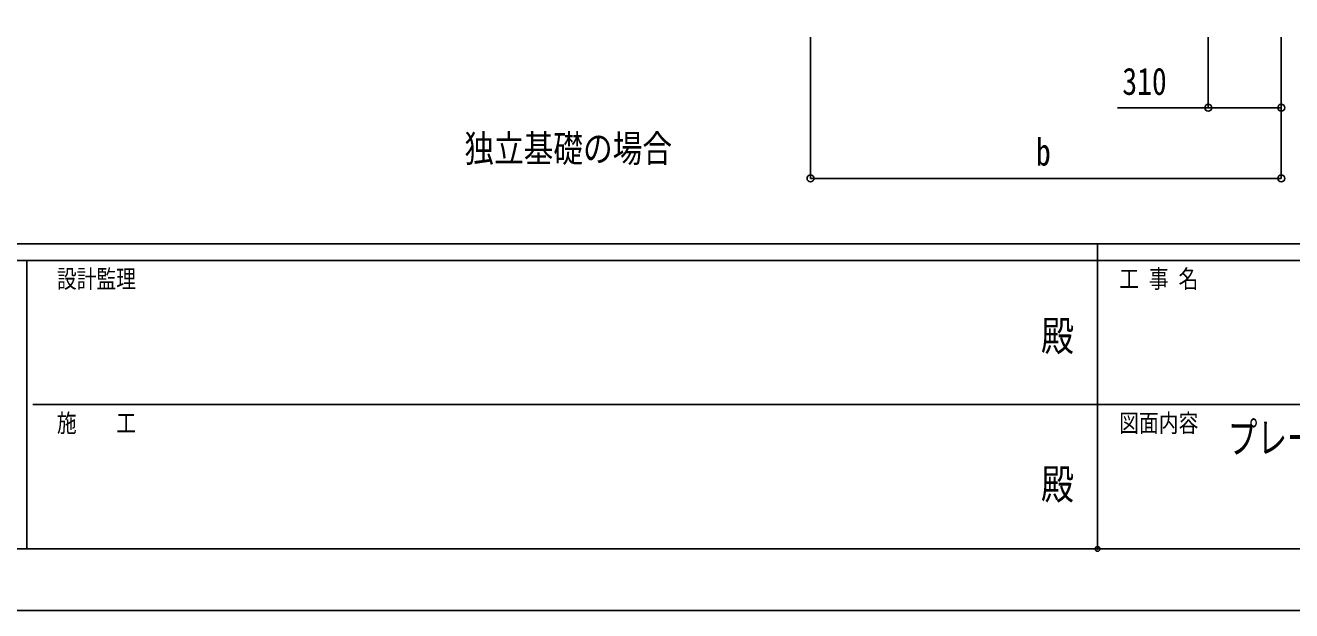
# Model space of a CAD drawing. Units: millimetres, scale not verified. Extents: x -14718 to 14718, y -10395 to 10395.
# Drawn here: x -4573 to 807, y -10395 to -7910 of the extents above; entities that cross this region are included whole.
import ezdxf
from ezdxf.enums import TextEntityAlignment as Align

# ---------------------------------------------------------------- set-up
doc = ezdxf.new("R2010")
doc.units = ezdxf.units.MM
doc.header["$LTSCALE"] = 40
doc.header["$PDMODE"] = 32
doc.header["$PDSIZE"] = 20
for name, color, linetype in [('0-2_USER1', 3, 'Continuous'), ('0-6_YKK_D', 6, 'Continuous'), ('0-7_YKK_ZWAK', 7, 'Continuous')]:
    doc.layers.add(name, color=color, linetype=linetype)
doc.styles.add('ＭＳ ゴシック', font='')
doc.styles.get('ＭＳ ゴシック').set_extended_font_data('MS Gothic')

msp = doc.modelspace()

# ---------------------------------------------------------------- linework, layer by layer
at = {"layer": '0-6_YKK_D'}
for p, q in [((-1237.22, -7959.55), (-1237.22, -8560.55)), ((452.78, -7959.55), (452.78, -8260.55)), ((762.78, -7959.55), (762.78, -8260.55)), ((762.78, -7959.55), (762.78, -8560.55)), ((762.78, -8559.55), (-1237.22, -8559.55))]:
    msp.add_line(p, q, dxfattribs=at)
msp.add_lwpolyline([(762.78, -8259.55), (452.78, -8259.55), (67.68, -8259.55)], dxfattribs=at)
for centre in [(452.78, -8259.55), (762.78, -8259.55), (-1237.22, -8559.55), (762.78, -8559.55)]:
    msp.add_circle(centre, 14.88, dxfattribs=at)
at = {"layer": '0-7_YKK_ZWAK'}
for p, q in [((13632.57, -8837.5), (-13667.43, -8837.5)), ((13632.57, -8837.5), (-13667.43, -8837.5)), ((-17.43, -8837.5), (-17.43, -10132.5)), ((-17.43, -8837.5), (-17.43, -10132.5)), ((-4567.43, -8907.5), (-13667.43, -8907.5)), ((-4567.43, -8907.5), (-13667.43, -8907.5)), ((-4567.43, -8907.5), (-4567.43, -10132.5)), ((-17.43, -8907.5), (-4567.43, -8907.5)), ((-4567.43, -8907.5), (-4567.43, -10132.5)), ((-17.43, -8907.5), (-4567.43, -8907.5)), ((4532.57, -8907.5), (-17.43, -8907.5)), ((4532.57, -8907.5), (-17.43, -8907.5)), ((-4541.18, -9520), (-17.43, -9520)), ((-4541.18, -9520), (-17.43, -9520)), ((-17.43, -9520), (4532.57, -9520)), ((-17.43, -9520), (4532.57, -9520)), ((-13667.43, -10132.5), (-4567.43, -10132.5)), ((-13667.43, -10132.5), (-4567.43, -10132.5)), ((-4567.43, -10132.5), (-17.43, -10132.5)), ((-4567.43, -10132.5), (-17.43, -10132.5)), ((-17.43, -10132.5), (4532.57, -10132.5)), ((-17.43, -10132.5), (4532.57, -10132.5))]:
    msp.add_line(p, q, dxfattribs=at)
msp.add_lwpolyline([(-14717.5, -10395), (14717.5, -10395), (14717.5, 10395), (-14717.5, 10395)], close=True, dxfattribs=at)
msp.add_lwpolyline([(-14717.5, -10395), (14717.5, -10395), (14717.5, 10395), (-14717.5, 10395)], close=True, dxfattribs=at)
msp.add_point((-17.43, -10132.5), dxfattribs=at)

# ---------------------------------------------------------------- texts
at = {"layer": '0-2_USER1', "style": 'ＭＳ ゴシック'}
for s, height, width, p in [('独立基礎の場合', 115.5, 0.8, (-2707.85, -8524.74)), ('プレーンルーフ カーポート 600タイプ 後方支持', 132, 0.7, (535.57, -9766.25))]:
    msp.add_text(s, height=height, dxfattribs=dict(at, width=width)).set_placement(p, align=Align.BOTTOM_LEFT)
at = {"layer": '0-6_YKK_D', "style": 'ＭＳ ゴシック', "width": 0.8}
for s, p in [('310', (87.68, -8239.55)), ('b', (-279.22, -8539.55))]:
    msp.add_text(s, height=115.5, dxfattribs=at).set_placement(p, align=Align.BOTTOM_LEFT)
at = {"layer": '0-7_YKK_ZWAK', "style": 'ＭＳ ゴシック', "width": 0.8}
for s, height, p in [('設計監理', 76.98, (-4439.1, -9047.5)), ('設計監理', 76.98, (-4439.1, -9047.5)), ('工 事 名', 76.98, (74.44, -9047.5)), ('工 事 名', 76.98, (74.44, -9047.5)), ('殿', 128.3, (-257.83, -9330.42)), ('殿', 128.3, (-257.83, -9330.42)), ('施\u3000\u3000工', 76.98, (-4439.1, -9660)), ('施\u3000\u3000工', 76.98, (-4439.1, -9660)), ('図面内容', 76.98, (74.44, -9660)), ('図面内容', 76.98, (74.44, -9660)), ('殿', 128.3, (-257.83, -9960.42)), ('殿', 128.3, (-257.83, -9960.42))]:
    msp.add_text(s, height=height, dxfattribs=at).set_placement(p, align=Align.BOTTOM_LEFT)

doc.saveas('drawing.dxf')
